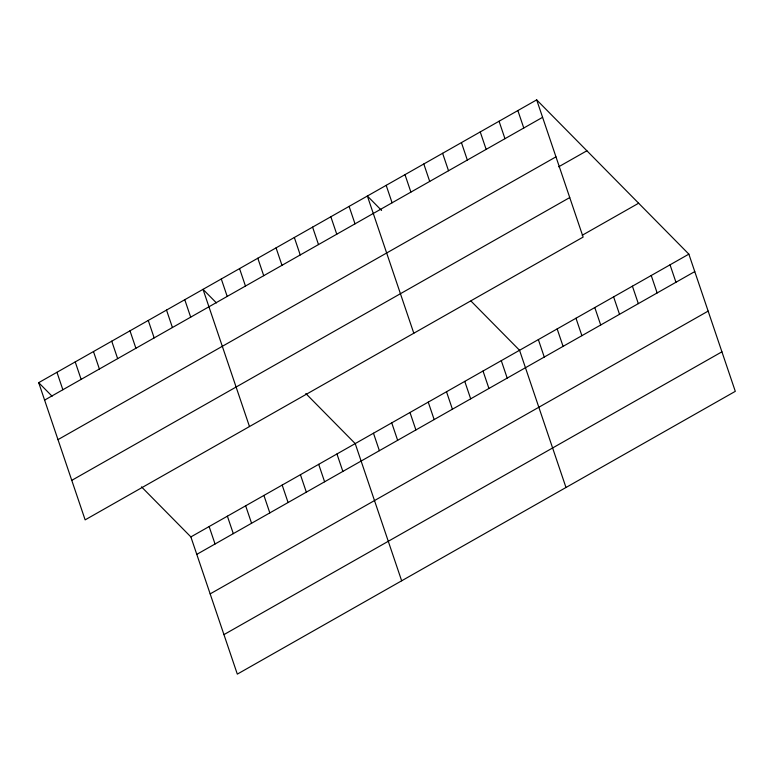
<?xml version="1.0" encoding="UTF-8"?>
<svg xmlns="http://www.w3.org/2000/svg" width="774" height="774" viewBox="0 0 774 774"><rect width="100%" height="100%" fill="white"/><g stroke="black" fill="none" stroke-linecap="round" stroke-linejoin="round"><path stroke-width="1.16" d="M536.682 99.875L583.122 237.086L85.14 519.867L38.7 382.656L536.682 99.875L688.86 254.133L735.3 391.344L237.318 674.125L190.878 536.914L141.497 486.856M44.611 400.11L542.584 117.329M57.982 439.632L555.964 156.851M558.673 166.797L586.895 150.775M71.769 480.354L569.741 197.564M582.203 235.277L638.637 203.223M190.878 536.914L688.86 254.133M196.79 554.368L694.762 271.587M210.16 593.89L708.142 311.109M223.947 634.612L721.919 351.822M381.592 210.441L367.369 196.016L413.809 333.236M470.998 301.067L519.548 350.274L565.988 487.494M216.42 302.915L203.03 289.341L249.48 426.551M305.827 393.54L355.208 443.599L401.658 580.81M38.7 382.656L52.09 396.23M670.042 264.814L675.954 282.268M651.234 275.496L657.136 292.949M632.416 286.177L638.327 303.64M613.608 296.858L619.519 314.321M594.79 307.549L600.701 325.003M517.864 110.556L523.775 128.01M575.982 318.23L581.893 335.684M499.056 121.237L504.958 138.691M557.164 328.911L563.075 346.365M480.238 131.919L486.149 149.382M538.356 339.593L544.267 357.056M461.43 142.6L467.341 160.063M442.612 153.291L448.523 170.744M501.281 360.645L507.193 378.099M423.804 163.972L429.715 181.426M483.024 371.017L488.936 388.471M404.986 174.653L410.897 192.107M464.768 381.379L470.679 398.842M386.178 185.334L392.089 202.788M446.511 391.75L452.413 409.214M428.245 402.122L434.156 419.576M349.103 206.387L355.014 223.841M409.988 412.494L415.899 429.947M330.846 216.759L336.758 234.212M391.731 422.856L397.642 440.319M312.59 227.121L318.501 244.584M373.474 433.227L379.376 450.681M294.333 237.492L300.235 254.956M276.066 247.864L281.978 265.318M336.951 453.961L342.863 471.424M257.81 258.226L263.721 275.689M318.695 464.332L324.606 481.786M239.553 268.597L245.464 286.061M300.438 474.704L306.34 492.158M221.296 278.969L227.198 296.423M282.171 485.066L288.083 502.529M263.915 495.437L269.826 512.901M184.773 299.702L190.685 317.166M245.658 505.809L251.569 523.263M166.516 310.074L172.428 327.528M227.392 516.181L233.303 533.634M148.26 320.446L154.161 337.899M209.135 526.543L215.046 544.006M129.993 330.808L135.905 348.271M111.737 341.179L117.648 358.643M93.48 351.551L99.391 369.005M75.223 361.922L81.125 379.376M56.957 372.284L62.868 389.748"/></g></svg>
